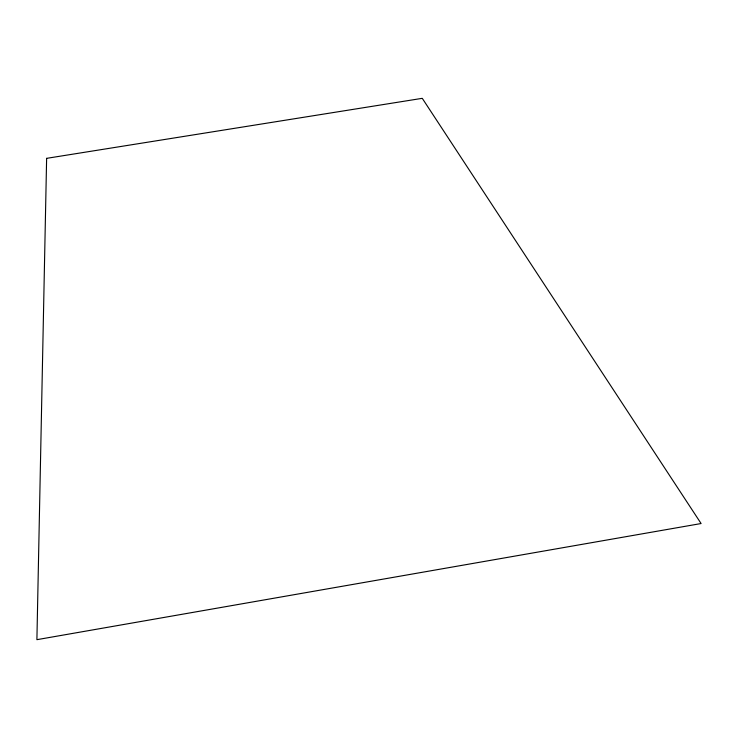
<?xml version="1.0" encoding="UTF-8"?>
<svg xmlns="http://www.w3.org/2000/svg" width="738" height="738" viewBox="0 0 738 738"><rect width="100%" height="100%" fill="white"/><g stroke="black" fill="none" stroke-linecap="round" stroke-linejoin="round"><path stroke-width="1.11" d="M46.623 158.347L36.9 639.671L701.1 523.537L422.274 98.329L46.623 158.347"/></g></svg>
